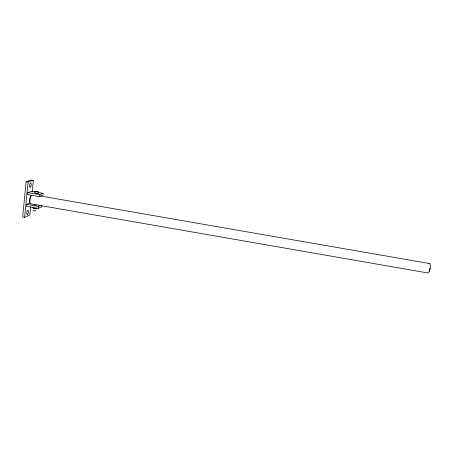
<?xml version="1.0" encoding="UTF-8"?>
<svg xmlns="http://www.w3.org/2000/svg" width="453" height="453" viewBox="0 0 453 453"><rect width="100%" height="100%" fill="white"/><g stroke="black" fill="none" stroke-linecap="round" stroke-linejoin="round"><path stroke-width="0.68" d="M32.152 192.18L33.341 180.402L31.404 180.068L26.144 181.613L22.65 217.01L24.604 217.349L29.841 215.045L30.679 206.732M24.604 217.349L28.114 181.953L33.341 180.402M30.362 202.916L26.625 204.371L26.427 206.319L38.154 208.363L41.71 206.845L41.846 205.566M34.938 191.913L31.529 191.325L27.797 192.599L27.599 194.569L39.371 196.613L42.922 195.271L43.126 193.335L38.352 192.508M38.154 208.363L38.358 206.409L40.73 205.419M39.371 196.613L39.575 194.643L43.126 193.335M37.927 193.255L36.704 193.374M33.913 210.356C32.44 210.73 36.591 211.291 35.657 210.56M35.057 204.518C31.744 204.422 37.305 205.821 36.416 204.756M37.423 193.437L35.368 193.176M35.153 208.465L33.726 208.125M26.144 181.613L28.114 181.953M27.797 192.599L39.575 194.643M40.357 195.968L429.789 263.578M35.226 204.637L31.047 203.907A4.807 1.676 -80.1 0 1 29.66 201.087A4.807 1.676 -80.1 0 1 31.036 195.464M36.619 204.881L427.553 272.927A4.898 1.501 -80.1 0 0 430.208 268.233A4.898 1.501 -80.1 0 0 428.997 263.618M26.625 204.371L38.358 206.409M35.532 193.171L36.059 193.295M38.154 193.08L38.516 193.488L36.852 193.55L34.468 192.785M36.608 208.108L36.965 208.556L35.306 208.657L33.284 208.306L32.933 207.853M29.949 201.8A4.213 1.472 -80.1 0 1 31.093 195.934M430.016 268.238A4.287 1.314 -80.1 0 1 429.155 271.251M36.285 191.268L34.621 191.319L37.004 192.078L38.669 192.021L36.285 191.268M27.86 214.003A2.18 0.764 -79.6 0 0 28.233 210.328A2.18 0.764 -79.6 0 0 26.812 212.678A2.18 0.764 -79.6 0 0 27.86 214.003M30.583 186.846A2.203 0.781 -80.7 0 0 30.963 183.103A2.203 0.781 -80.7 0 0 29.541 185.351A2.203 0.781 -80.7 0 0 30.583 186.846"/></g></svg>
